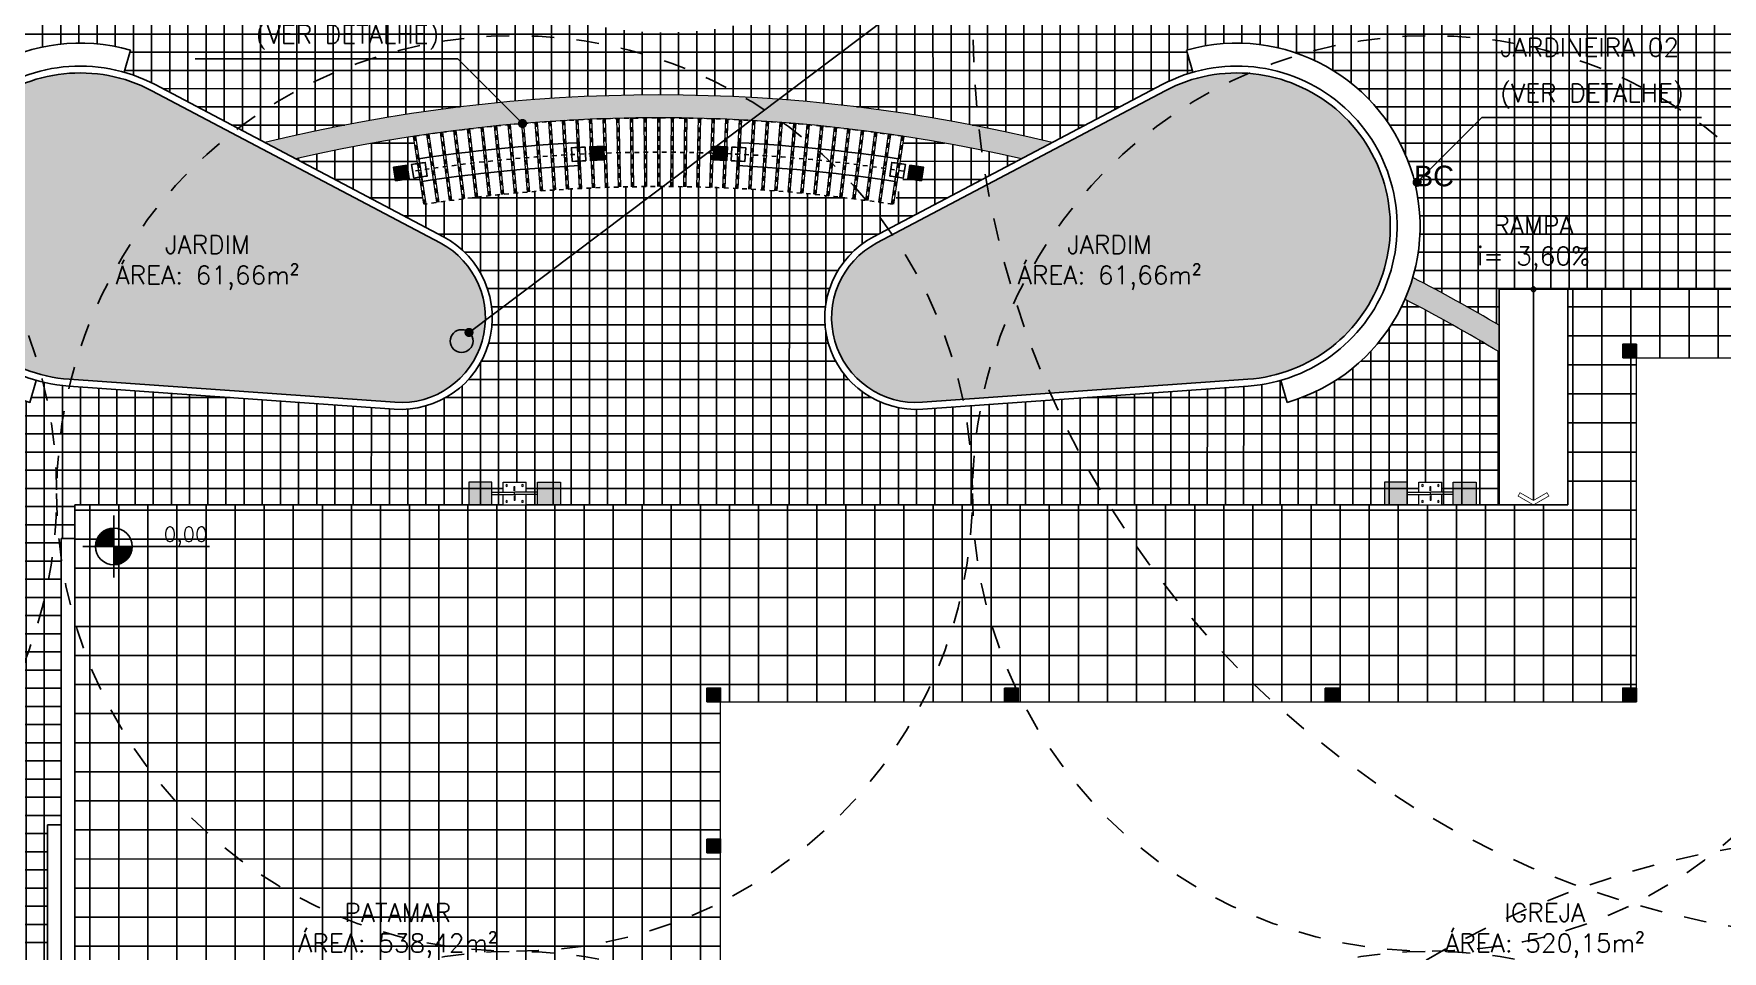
# Model space of a CAD drawing. Extents: x 387222 to 388513, y 9633222 to 9634061.
# Drawn here: x 387971.71 to 388008.59, y 9633443.92 to 9633463.96 of the extents above; entities that cross this region are included whole.
import ezdxf
from ezdxf.enums import TextEntityAlignment as Align

# ---------------------------------------------------------------- set-up
doc = ezdxf.new("R2010")
doc.units = 0
doc.header["$LTSCALE"] = 0.04921259842519685
doc.set_wipeout_variables(frame=1)
doc.linetypes.add('ACAD_PROJEÇÃO', pattern=[0.2, 0.1, -0.1])
doc.linetypes.add('DASHDOT', pattern=[1, 0.5, -0.25, 0, -0.25])
doc.layers.get('Defpoints').update_dxf_attribs({"color": 8})
for name, color, linetype in [('AI-Cotas', 12, 'Continuous'), ('AI-Símbolo', 12, 'Continuous'), ('BANCO', 2, 'Continuous'), ('Camada 1', 7, 'Continuous'), ('DLXLUM03', 2, 'Continuous'), ('EIXO', 253, 'DASHDOT'), ('HACHURA', 253, 'Continuous'), ('MEIO-FIO', 3, 'Continuous'), ('P01', 22, 'Continuous'), ('P04', 41, 'Continuous'), ('P08', 8, 'Continuous'), ('P2', 2, 'Continuous'), ('P6', 4, 'Continuous'), ('Texto', 2, 'Continuous')]:
    doc.layers.add(name, color=color, linetype=linetype)
for name, color, linetype, lineweight in [('ARQ_ALVENARIA', 1, 'Continuous', 0), ('ARQ_PISO', 7, 'Continuous', 13), ('CARAMANCHÃO', 2, 'Continuous', 13), ('PAISAGISMO', 73, 'Continuous', 25), ('POSTE 5m', 6, 'Continuous', 13)]:
    doc.layers.add(name, color=color, linetype=linetype, lineweight=lineweight)
doc.styles.add('COTA_200', font='romans.shx', dxfattribs={"height": 0.4})
doc.styles.add('RS', font='ROMANS.SHX', dxfattribs={"width": 1.1})
doc.styles.add('RS200', font='romans.shx', dxfattribs={"height": 0.4})
doc.styles.add('RUA_200', font='arial.ttf', dxfattribs={"height": 0.45})
doc.dimstyles.new('Cota 200', dxfattribs={"dimscale": 0.2, "dimtxt": 0.4, "dimasz": 1, "dimexe": 1.25, "dimexo": 0.625, "dimgap": 1, "dimtad": 1, "dimzin": 4, "dimdsep": 46, "dimtxsty": 'RS200', "dimblk": 'DOT', "dimcen": 0.1, "dimclrt": 2, "dimadec": 0, "dimazin": 0, "dimtfac": 1, "dimtix": 1, "dimtmove": 0, "dimatfit": 3, "dimldrblk": 'DOT', "dimfxl": 1, "dimarcsym": 0})

# ---------------------------------------------------------------- blocks, each defined once
blk = doc.blocks.new('Car 01')
at = {"layer": 'BANCO'}
for radius, start, end in [(35, 92.87999999979368, 98.59907443741207), (35, 81.40092556258797, 87.12000000020632), (34.5, 92.87999999984801, 98.59848131056421), (34.5, 81.4015186894358, 87.12000000015199)]:
    blk.add_arc((-0.291117513901554, -34.7487805634737), radius, start, end, dxfattribs=at)
at = {"layer": 'CARAMANCHÃO'}
for points in [[(-1.208228006900754, 0.7393799033015966), (-1.170532863703556, -0.7601463794708252)], [(-1.158243797370233, 0.74063640832901), (-1.120548654173035, -0.7588898744434118)], [(-0.9108943836181425, 0.7458176389336586), (-0.8857628183322959, -0.7539718132466078)], [(-0.860901401785668, 0.7466553580015898), (-0.8357698364998214, -0.7531340941786766)], [(-0.6135172623326071, 0.7497642450034618), (-0.6009510387084447, -0.750183118507266)], [(-0.5635190168977715, 0.750183118507266), (-0.5509527932736091, -0.7497642450034618)], [(-0.3161175139248371, 0.7512194365262985), (-0.3161175139248371, -0.7487805634737015)], [(-0.266117513878271, 0.7512194365262985), (-0.266117513878271, -0.7487805634737015)], [(-0.01871601090533659, 0.750183118507266), (-0.03128223452949896, -0.7497642450034618)], [(0.03128223452949896, 0.7497642450034618), (0.01871601090533659, -0.750183118507266)], [(0.2786663739825599, 0.7466553580015898), (0.2535348086967133, -0.7531340941786766)], [(0.3286593558150344, 0.7458176389336586), (0.3035277905291878, -0.7539718132466078)], [(0.5760087695671245, 0.74063640832901), (0.5383136263699271, -0.7588898744434118)], [(0.6259929790976457, 0.7393799033015966), (0.5882978359004483, -0.7601463794708252)], [(-5.354660024575423, 0.38825349137187), (-5.14175316732144, -1.096559854224324)], [(-5.305166246311273, 0.3953503873199224), (-5.09225938905729, -1.089462958276272)], [(-5.060122451221105, 0.4294402115046978), (-4.859662062954158, -1.057104652747512)], [(-5.010570955695584, 0.4361222255975008), (-4.810110567428637, -1.050422638654709)], [(-4.765250172757078, 0.4681580010801554), (-4.577250322385225, -1.020014051347971)], [(-4.715644437645096, 0.4744246639311314), (-4.527644587273244, -1.013747388496995)], [(-4.470063884218689, 0.5044041462242603), (-4.294537766312715, -0.9852906484156847)], [(-4.420407390978653, 0.5102550182491541), (-4.244881273072679, -0.9794397763907909)], [(-4.17458430287661, 0.5381761007010937), (-4.011544236389454, -0.9529368840157986)], [(-4.124880536634009, 0.5436107702553272), (-3.961840470146853, -0.947502214461565)], [(-3.878832166374195, 0.5694714970886707), (-3.728289594117086, -0.9229550287127495)], [(-3.829084615514148, 0.5744895823299885), (-3.678542043257039, -0.9179369434714317)], [(-3.582828231737949, 0.5982881356030703), (-3.44479371921625, -0.8953471872955561)], [(-3.533040387672372, 0.6028892863541842), (-3.395005875150673, -0.8907460365444422)], [(-3.286593273514882, 0.6246239952743053), (-3.161076508520637, -0.8701152950525284)], [(-3.236768630507868, 0.6288078874349594), (-3.111251865513623, -0.8659314028918743)], [(-2.990148082550149, 0.6484772264957428), (-2.877157874230761, -0.8472611233592033)], [(-2.940290137485135, 0.6522435657680035), (-2.827299929165747, -0.8434947840869427)], [(-2.693513464240823, 0.6698461566120386), (-2.593057742691599, -0.8267862796783447)], [(-2.643625716329552, 0.6731946803629398), (-2.543169994780328, -0.8234377559274435)], [(-2.396710237546358, 0.6887292861938477), (-2.308796053112019, -0.8086921963840723)], [(-2.34679618809605, 0.6916597578674555), (-2.258882003661711, -0.8057617247104645)], [(-2.099759233125951, 0.7051252890378237), (-2.024392755876761, -0.792980145663023)], [(-2.049822385248262, 0.7076375037431717), (-1.974455907999072, -0.790467930957675)], [(-1.802681291999761, 0.7190330140292645), (-1.73986781144049, -0.7796512302011251)], [(-1.752725150436163, 0.7211267966777086), (-1.689911669876892, -0.777557447552681)], [(-1.505497264093719, 0.7304514851421118), (-1.455241188639775, -0.7687063869088888)], [(-1.455525334924459, 0.7321266885846853), (-1.405269259470515, -0.7670311834663153)], [(0.8732903071213514, 0.7321266885846853), (0.8230342316674069, -0.7670311834663153)], [(0.9232622362906113, 0.7304514851421118), (0.8730061608366668, -0.7687063869088888)], [(1.170490122633055, 0.7211267966777086), (1.107676642073784, -0.777557447552681)], [(1.220446264196653, 0.7190330140292645), (1.157632783637382, -0.7796512302011251)], [(1.467587357445154, 0.7076375037431717), (1.392220880195964, -0.790467930957675)], [(1.517524205322843, 0.7051252890378237), (1.442157728073653, -0.792980145663023)], [(1.764561160292942, 0.6916597578674555), (1.676646975858603, -0.8057617247104645)], [(1.81447520974325, 0.6887292861938477), (1.726561025308911, -0.8086921963840723)], [(2.061390688526444, 0.6731946803629398), (1.96093496697722, -0.8234377559274435)], [(2.111278436437715, 0.6698461566120386), (2.010822714888491, -0.8267862796783447)], [(2.358055109682027, 0.6522435657680035), (2.245064901362639, -0.8434947840869427)], [(2.407913054747041, 0.6484772264957428), (2.294922846427653, -0.8472611233592033)], [(2.654533602762967, 0.6288078874349594), (2.529016837768722, -0.8659314028918743)], [(2.704358245769981, 0.6246239952743053), (2.578841480775736, -0.8701152950525284)], [(2.950805359869264, 0.6028892863541842), (2.812770847347565, -0.8907460365444422)], [(3.000593203934841, 0.5982881356030703), (2.862558691413142, -0.8953471872955561)], [(3.24684958771104, 0.5744895823299885), (3.096307015453931, -0.9179369434714317)], [(3.296597138571087, 0.5694714970886707), (3.146054566313978, -0.9229550287127495)], [(3.542645508830901, 0.5436107702553272), (3.379605442343745, -0.947502214461565)], [(3.592349275073502, 0.5381761007010937), (3.429309208586346, -0.9529368840157986)], [(3.838172363175545, 0.5102550182491541), (3.66264624526957, -0.9794397763907909)], [(3.887828856415581, 0.5044041462242603), (3.712302738509607, -0.9852906484156847)], [(4.133409409841988, 0.4744246657937765), (3.945409559470136, -1.01374738663435)], [(4.18301514495397, 0.4681580029428005), (3.995015294582117, -1.020014049485326)], [(4.428335927892476, 0.4361222255975008), (4.227875539625529, -1.050422638654709)], [(4.477887423417997, 0.4294402115046978), (4.277427035151049, -1.057104652747512)], [(4.722931218508165, 0.3953503873199224), (4.510024361254182, -1.089462958276272)], [(4.772424996772315, 0.38825349137187), (4.559518139518332, -1.096559854224324)], [(-5.648842221009545, 0.344600735232234), (-5.423503837373573, -1.138376882299781)], [(-5.599409633723553, 0.352112015709281), (-5.374071250087582, -1.130865601822734)], [(5.017174605920445, 0.352112015709281), (4.791836222284473, -1.130865601822734)], [(5.066607193206437, 0.344600735232234), (4.841268809570465, -1.138376882299781)]]:
    blk.add_lwpolyline(points, dxfattribs=at)
at = {"layer": 'EIXO'}
for points in [[(-1.183235902106389, 0.7400081567466259), (-1.1455407589674, -0.7595181278884411)], [(-0.8858978927019052, 0.7462364993989468), (-0.8607663274160586, -0.7535529546439648)], [(-0.5885181396151893, 0.7499736808240414), (-0.5759519159910269, -0.7499736808240414)], [(-0.291117513901554, 0.7512194365262985), (-0.291117513901554, -0.7487805634737015)], [(0.006283111812081188, 0.7499736808240414), (-0.006283111812081188, -0.7499736808240414)], [(0.3036628648987971, 0.7462364993989468), (0.2785312996129505, -0.7535529546439648)], [(0.6010008743032813, 0.7400081567466259), (0.5633057311642915, -0.7595181278884411)], [(-5.329913135443348, 0.3918019384145737), (-5.117006278189365, -1.093011405318975)], [(-5.035346703487448, 0.4327812176197767), (-4.834886315162294, -1.053763644769788)], [(-4.740447305201087, 0.4712913315743208), (-4.552447454829235, -1.01688071899116)], [(-4.445235637598671, 0.5073295831680298), (-4.269709519692697, -0.9823652133345604)], [(-4.14973241975531, 0.5408934354782104), (-3.986692353268154, -0.9502195492386818)], [(-3.853958390944172, 0.5719805397093296), (-3.703415818687063, -0.9204459860920906)], [(-3.557934309705161, 0.6005887109786272), (-3.419899797183461, -0.8930466119199991)], [(-3.261680952040479, 0.6267159413546324), (-3.136164186988026, -0.8680233489722013)], [(-2.965219110017642, 0.6503603961318731), (-2.852228901698254, -0.845377953723073)], [(-2.668569590256084, 0.6715204175561666), (-2.568113868765067, -0.8251120168715715)], [(-2.371753212821204, 0.690194521099329), (-2.283839028386865, -0.8072269596159458)], [(-2.074790809187107, 0.7063813973218203), (-1.999424331937917, -0.7917240392416716)], [(-1.777703221247066, 0.7200799062848091), (-1.714889740629587, -0.7786043398082256)], [(-1.480511299509089, 0.7312890868633986), (-1.430255224055145, -0.767868785187602)], [(0.8982762717059813, 0.7312890868633986), (0.8480201962520368, -0.767868785187602)], [(1.195468193443958, 0.7200799062848091), (1.132654712826479, -0.7786043398082256)], [(1.492555781383999, 0.7063813973218203), (1.417189304134808, -0.7917240392416716)], [(1.789518185018096, 0.690194521099329), (1.701604000583757, -0.8072269596159458)], [(2.086334562452976, 0.6715204175561666), (1.985878840961959, -0.8251120168715715)], [(2.382984082214534, 0.6503603961318731), (2.269993873895146, -0.845377953723073)], [(2.679445924295578, 0.6267159413546324), (2.553929159243125, -0.8680233489722013)], [(2.975699281902052, 0.6005887109786272), (2.837664769380353, -0.8930466119199991)], [(3.271723363141064, 0.5719805397093296), (3.121180790883955, -0.9204459860920906)], [(3.567497391952202, 0.5408934354782104), (3.404457325465046, -0.9502195492386818)], [(3.863000609795563, 0.5073295831680298), (3.687474491889589, -0.9823652133345604)], [(4.158212277397979, 0.4712913334369659), (3.970212427026127, -1.016880717128515)], [(4.45311167568434, 0.4327812176197767), (4.252651287359186, -1.053763644769788)], [(4.74767810764024, 0.3918019384145737), (4.534771250386257, -1.093011405318975)], [(-5.624125927395653, 0.3483563754707575), (-5.398787543701474, -1.134621242061257)], [(5.041890899592545, 0.3483563754707575), (4.816552515898366, -1.134621242061257)]]:
    blk.add_lwpolyline(points, dxfattribs=at)
for radius, start, end in [(35.5, 81.36000000304605, 98.63999999695396), (34.75, 81.13846155099105, 98.86153844900895), (34, 81.36000000304605, 98.63999999695396)]:
    blk.add_arc((-0.291117513901554, -34.7487805634737), radius, start, end, dxfattribs=at)
at = {"layer": 'P6'}
for points in [[(-2.179320110939443, -0.2012378051877022, -0.002167640242769304), (-1.879699024022557, -0.1861645095050335), (-1.894772458763327, 0.1134593691676855, 0.002149007059236407), (-2.194393545971252, 0.09838607534766197)], [(1.297464027360547, -0.1861645113676786, -0.002167640242769304), (1.597085114277434, -0.2012378070503473), (1.612158551230095, 0.09838607162237167, 0.002149007059236407), (1.312537464255001, 0.1134593691676855)], [(-5.637037243577652, -0.5651710126549006, -0.002167640242769304), (-5.340441720210947, -0.5201033353805542), (-5.385509815707337, -0.2235050480812788, 0.002149007059236407), (-5.682105339481495, -0.26857272349298)], [(4.758206723199692, -0.5201033409684896, -0.002167640242769304), (5.054802246566396, -0.565171018242836), (5.09987034421647, -0.2685727309435606, 0.002149007059236407), (4.80327482096618, -0.2235050518065691)]]:
    blk.add_lwpolyline(points, format="xyb", close=True, dxfattribs=at)
blk = doc.blocks.new('_Dot')
at = {"color": 0, "linetype": 'ByBlock', "lineweight": -2}
blk.add_line((-0.5, 0), (-1, 0), dxfattribs=at)
at = {"color": 0, "linetype": 'ByBlock', "const_width": 0.5}
blk.add_lwpolyline([(-0.25, 0, 1), (0.25, 0, 1)], format="xyb", close=True, dxfattribs=at)
blk = doc.blocks.new('POSTE 5m')
h = blk.add_hatch(color=256)
h.dxf.hatch_style = 1
h.paths.add_polyline_path([(-0.2499999999940314, 1.000000000000909), (0.2500000000059686, 1.000000000000909), (0.2500000000059686, 0.5000000000009095), (-0.2499999999940314, 0.5000000000009095)])
h = blk.add_hatch(color=256)
h.dxf.hatch_style = 1
h.paths.add_polyline_path([(-0.2499999999940314, -1), (0.2500000000059686, -1), (0.2500000000059686, -0.5), (-0.2499999999940314, -0.5)])
for points in [[(-0.2499999999940314, 1.000000000000909), (0.2500000000059686, 1.000000000000909), (0.2500000000059686, 0.5000000000009095), (-0.2499999999940314, 0.5000000000009095)], [(-0.2499999999940314, -1), (0.2500000000059686, -1), (0.2500000000059686, -0.5), (-0.2499999999940314, -0.5)]]:
    blk.add_lwpolyline(points, close=True)
for points in [[(-0.02494806883356659, 1.000000000001052), (0.02494806884550371, 1.000000000000767)], [(-0.02494806883356659, -1.000000000000142), (0.02494806884550371, -0.9999999999998579)]]:
    blk.add_lwpolyline(points)
blk.add_wipeout([(-0.2500000000015348, 0.24999999999851602), (0.24999999999846523, 0.2500000000014778), (0.2500000000014271, -0.24999999999852213), (-0.24999999999857292, -0.250000000001484)])
blk.add_wipeout([(-0.024948068838058113, 0.24999999999968284), (-0.2500000000015916, 0.24999999999851602), (-0.24999999999862976, -0.250000000001484), (-0.02494806883805123, -0.25000000000014666), (-0.024948068839482918, -0.008316022882498709), (-0.1538388126940095, -0.008316022883268782), (-0.15383881269410798, 0.008316022880530613), (-0.024948068839467707, 0.00831602288087436)])
for p, q in [((-0.03863345511689431, 0.2499999999997726), (-0.2500000000015348, 0.2499999999985221)), ((-0.03863345511416583, -0.2500000000002274), (-0.2499999999985789, -0.2500000000014779))]:
    blk.add_line(p, q)
blk.add_lwpolyline([(-0.2500000000015348, 0.2499999999985221), (-0.2499999999985789, -0.2500000000014779)])
blk.add_wipeout([(0.024948068841008864, 0.250000000000132), (0.249999999998461, 0.25000000000146927), (0.25000000000142286, -0.2499999999985307), (0.02494806884101486, -0.24999999999986802), (0.024948068839583226, -0.008316022882224832), (0.15383881269416666, -0.008316022881454754), (0.15383881269406807, 0.00831602288234464), (0.024948068839598325, 0.008316022882000892)])
for p, q in [((-0.0249480688365793, 0.5000000000009095), (-0.02494806883953515, 1.023181539494544e-12)), ((0.02494806884254785, 0.5000000000009095), (0.02494806883953515, 7.389644451905042e-13)), ((-0.05982397687546381, 0.00831602288110389), (-0.1538388126940617, 0.008316022880535456)), ((-0.1538388126940617, 0.008316022880535456), (-0.1538388126939481, -0.00831602288326394)), ((0.02494806883953515, 1.70530256582424e-13), (-0.02494806883953515, -1.70530256582424e-13)), ((0.02494806884254785, -0.5), (0.02494806883953515, 1.70530256582424e-13)), ((0.2499999999984652, 0.2500000000014779), (0.03863345511405214, 0.2500000000002274)), ((0.05982397687523644, 0.008316022881786012), (0.1538388126940617, 0.008316022882354446)), ((0.1538388126941754, -0.008316022881444951), (0.1538388126940617, 0.008316022882354446)), ((-0.05982397687535013, -0.008316022882695506), (-0.1538388126939481, -0.00831602288326394)), ((-0.0249480688365793, -0.5), (-0.02494806883953515, -1.13686837721616e-13)), ((0.024948068839592, -0.008316022882212337), (0.1538388126941754, -0.008316022881444951)), ((0.2500000000014211, -0.2499999999985221), (0.038633455117008, -0.2499999999997726))]:
    blk.add_line(p, q)
blk.add_lwpolyline([(0.2499999999984652, 0.2500000000014779), (0.2500000000014211, -0.2499999999985221)])
for centre in [(-0.1729204630095751, 0.1729204621359486), (0.1729204614585456, 0.1729204621379949), (-0.1729204630075287, -0.1729204622353109), (0.1729204614605919, -0.1729204622332645)]:
    blk.add_circle(centre, 0.0198876919474139)
at = {"layer": 'Defpoints', "linetype": 'ACAD_PROJEÇÃO', "ltscale": 100}
blk.add_circle((0, 0), 10, dxfattribs=at)
blk = doc.blocks.new('POSTE 10m')
at = {"layer": 'Defpoints', "linetype": 'ACAD_PROJEÇÃO', "ltscale": 100}
blk.add_circle((0, 0), 20, dxfattribs=at)
blk = doc.blocks.new('*X430')
at = {"color": 0}
for p, q in [((-0.1092439952078573, -0.1470766164589037), (-0.1092439952078573, 0.1529233835411077)), ((-0.0827274909133658, -0.1470766164589037), (-0.08272749091336579, 0.1529233835411077)), ((-0.03424399520785444, -0.1470766164589037), (-0.03424399520785442, 0.1529233835411077)), ((-0.007727490913362957, -0.1470766164589037), (-0.007727490913362938, 0.1529233835411077)), ((0.0407560047921484, -0.1470766164589037), (0.04075600479214842, 0.1529233835411077)), ((0.06727250908663988, -0.1470766164589037), (0.0672725090866399, 0.1529233835411077)), ((0.1157560047921512, -0.1470766164589037), (0.1157560047921513, 0.1529233835411077)), ((0.1422725090866427, -0.1470766164589037), (0.1422725090866427, 0.1529233835411077))]:
    blk.add_line(p, q, dxfattribs=at)
blk = doc.blocks.new('Lum. Piso')
at = {"layer": 'HACHURA'}
h = blk.add_hatch(color=8, dxfattribs=at)
h.dxf.hatch_style = 1
h.paths.add_polyline_path([(0, -0.2999999523162842), (0.6000000014901161, -0.2999999523162842), (0.6000000014901161, 0.2999999523162842), (0, 0.2999999523162842)])
at = {"layer": 'DLXLUM03'}
for points in [[(0, -0.2999999523162842), (0.6000000014901161, -0.2999999523162842), (0.6000000014901161, 0.2999999523162842), (0, 0.2999999523162842)], [(0.07500000298023224, -0.2250000238418579), (0.5250000059604645, -0.2250000238418579), (0.5250000059604645, 0.2249999046325684), (0.07500000298023224, 0.2249999046325684)]]:
    blk.add_lwpolyline(points, close=True, dxfattribs=at)
at = {"layer": 'DLXLUM03', "xscale": 1.499999999999803, "yscale": 1.499999999999803, "zscale": 1.499999999999803}
blk.add_blockref('*X430', (0.2851501107215881, -0.004385232925415039), dxfattribs=at)
blk = doc.blocks.new('niv-plan')
at = {"color": 0}
for p, q in [((0, -0.1700000000000053), (0, 0.1699999999999946)), ((-0.1699999999999875, 0), (0.5221995586714029, 0))]:
    blk.add_line(p, q, dxfattribs=at)
at = {"color": 250, "const_width": 0.1}
for points in [[(0, 0.0500000000000007, 0.4142135623730951), (-0.0499999999999972, 0, 1)], [(0, -0.0500000000000007, 0.4142135623730951), (0.0499999999999972, 0, 1)]]:
    blk.add_lwpolyline(points, format="xyb", dxfattribs=at)
at = {"color": 0}
blk.add_circle((0, 0), 0.1, dxfattribs=at)
at = {"color": 2, "style": 'RS'}
blk.add_attdef('RN0,00', text='', height=0.08, dxfattribs=at).set_placement((0.5123473574290074, 0.0263893295508986), align=Align.RIGHT)

msp = doc.modelspace()

# ---------------------------------------------------------------- hatches: boundary and pattern name
at = {"layer": 'Camada 1'}
h = msp.add_hatch(dxfattribs=at)
h.set_pattern_fill('ANSI37', color=256, scale=0.2, angle=45)
h.set_pattern_definition([(90, (0, 0), (-0.635, 1.110223024625157e-16), []), (180, (0, 0), (-1.110223024625157e-16, -0.635), [])])
h.paths.add_polyline_path([(387972.6128326783, 9633435.070389614), (388005.2128326783, 9633435.070389614), (388005.2128326783, 9633430.360389614), (388016.2128326783, 9633430.360389614), (388016.2128326783, 9633435.370389614), (388024.2128326783, 9633435.370389614), (388024.2128326783, 9633453.370389614), (388016.2128326783, 9633453.370389614), (388016.2128326783, 9633458.380389614), (388005.2128326783, 9633458.380389614), (388005.2128326783, 9633453.670389613), (387972.6128326783, 9633453.670389613)])
h.paths.add_polyline_path([(387986.7128326783, 9633449.370389614), (388006.7128326783, 9633449.370389614), (388006.7128326783, 9633456.880389614), (388014.7128326783, 9633456.880389614), (388014.7128326783, 9633451.870389614), (388022.7128326783, 9633451.870389614), (388022.7128326783, 9633436.870389614), (388014.7128326783, 9633436.870389614), (388014.7128326783, 9633431.860389614), (388006.7128326783, 9633431.860389614), (388006.7128326783, 9633439.370389614), (387986.7128326783, 9633439.370389614)], flags=16)
at = {"layer": 'P01'}
h = msp.add_hatch(color=256, dxfattribs=at)
h.dxf.hatch_style = 1
h.paths.add_polyline_path([(387976.7596084804, 9633461.584685402), (387977.4309258272, 9633461.230203204, -0.1130496624785171), (387993.2814051873, 9633461.23017643), (387993.9527199898, 9633461.584657285, 0.1211490013326446)])
h = msp.add_hatch(color=256, dxfattribs=at)
h.dxf.hatch_style = 1
h.paths.add_polyline_path([(388001.8265001526, 9633458.637479596, -0.03154515990065436), (388001.655205679, 9633458.163246712, -0.01660991179372895), (388003.7128326783, 9633457.011668637), (388003.7128326783, 9633457.59435508, 0.01497239383203922)])
at = {"layer": 'P04'}
h = msp.add_hatch(dxfattribs=at)
h.set_pattern_fill('NET', color=256, scale=0.125, angle=90)
h.set_pattern_definition([(90, (-300, 0), (-0.396875, 2.430158492058029e-17), []), (180, (-300, 0), (-4.860316984116058e-17, -0.396875), [])])
h.paths.add_polyline_path([(387972.0128326783, 9633446.679823576), (387972.3128326783, 9633446.679823576), (387972.3128326783, 9633452.934540559), (387972.6128326783, 9633452.934540559), (387972.6128326783, 9633453.670389613), (388003.7128326783, 9633453.670389613), (388003.7128326783, 9633457.011668637, 0.01660991179531186), (388001.655205679, 9633458.163246712, -0.2243512952957448), (387999.0851864197, 9633455.910471335), (387998.9478258566, 9633456.391233308, -0.05192841478117414), (387998.2337985893, 9633456.26532875), (387991.1277285833, 9633455.76157377, -0.8113683671036463), (387990.0524224064, 9633459.52514539), (387993.2814051873, 9633461.23017643, 0.01841261122707049), (387990.713912448, 9633461.719495563), (387990.6236443121, 9633461.12543066, -0.0008954191292803738), (387990.7471787171, 9633461.106342617), (387990.7021106195, 9633460.80974433), (387990.4885758017, 9633460.23652938, 0.07591118160761585), (387980.2238059163, 9633460.23652938), (387980.1338050943, 9633460.828835059, 0.0009031827085308537), (387980.0102711293, 9633460.809744336), (387979.9652030334, 9633461.106342625, -0.0008954188909110727), (387980.0887374057, 9633461.12543066), (387979.9984654699, 9633461.71952057, 0.01841293369356769), (387977.4309258272, 9633461.230203204), (387980.6599593117, 9633459.52514539, -0.811368367078276), (387979.5846531348, 9633455.76157377), (387972.4785831293, 9633456.26532875, -0.05192841482694203), (387971.7645558614, 9633456.391233308), (387971.6271952983, 9633455.910471335, -0.2237722676681585), (387969.0606902564, 9633458.155149281, 0.07727823364114926), (387960.2538163341, 9633451.71842622, -0.5354082035279647), (387944.7493379978, 9633454.824948369), (387944.1042327444, 9633428.065065, 0.4254350763968792), (387947.8551693973, 9633424.276259935), (387962.105013551, 9633424.476591421), (387964.9337728602, 9633427.355493734, -0.4044319686649162), (387971.7128326783, 9633439.174489118), (387971.7128326783, 9633440.425106594), (387972.0128326783, 9633440.425106594)])
h.paths.add_polyline_path([(387965.4683841327, 9633438.343416668, -1), (387962.4683841331, 9633438.343416668, -1)], flags=16)
h.paths.add_polyline_path([(387957.986463774, 9633446.164812414, -1), (387960.9864637736, 9633446.164812414, -1)], flags=16)
h.paths.add_polyline_path([(387960.9695814838, 9633440.960295578, -1), (387957.9695814842, 9633440.960295578, -1)], flags=16)
h.paths.add_polyline_path([(387961.9348307991, 9633435.60843014, 0.009178395280010692), (387961.7285880107, 9633435.145707462, 0.1551119491722647), (387960.9508192402, 9633426.820945427, -0.05593851640861195), (387957.3185275372, 9633427.909692155), (387957.2784997309, 9633427.818048561, -0.00219301410407939), (387957.1407763203, 9633427.877485042), (387957.1007500627, 9633427.785844993, -0.1890008172516899), (387948.2231779042, 9633436.66341715), (387948.314817953, 9633436.703443406, -0.002193014098723984), (387948.2553814729, 9633436.841166817), (387948.3470250705, 9633436.881194623, -0.1688209604756983), (387947.5831381734, 9633448.016735226, 0.1804623339785791), (387955.8622669441, 9633446.663520046, 0.01268356774380007), (387956.4562514317, 9633446.796615282, 0.4602604180185438)], flags=16)
at = {"layer": 'P08'}
h = msp.add_hatch(dxfattribs=at)
h.set_pattern_fill('NET', color=256, scale=0.125, angle=89.99999999999999)
h.set_pattern_definition([(90, (0, 0), (-0.396875, 1.124255375002021e-16), []), (180, (0, 0), (-1.367271224207824e-16, -0.396875), [])])
edge = h.paths.add_edge_path()
edge.add_line((388003.7128326783, 9633458.380389612), (388005.2128326783, 9633458.380389614))
edge.add_line((388005.2128326783, 9633458.380389614), (388016.2128326783, 9633458.380389614))
edge.add_line((388016.2128326783, 9633458.380389614), (388016.2128326783, 9633453.370389614))
edge.add_line((388016.2128326783, 9633453.370389614), (388019.1498091016, 9633453.370389614))
edge.add_arc((388026.2574345442, 9633458.891409501), 9.000000001507727, 130.6593558087797, 217.8391379146387, ccw=False)
edge.add_line((388020.3933905986, 9633465.718780052), (388006.5282444383, 9633466.020106826))
edge.add_line((388006.5282444383, 9633466.020106826), (387991.0795563849, 9633466.359682031))
edge.add_arc((387985.5001515122, 9633471.73870845), 7.750076383231539, 221.3264245323641, 316.0475550864084, ccw=False)
edge.add_line((387979.6801567548, 9633466.620960413), (387948.733156198, 9633467.230483871))
edge.add_arc((387948.6602961617, 9633463.53120132), 3.699999997079937, 88.8716642097334, 178.6190280061692)
edge.add_line((387944.9613708347, 9633463.620371966), (387944.7856695231, 9633456.332031706))
edge.add_arc((387953.5363019092, 9633458.43594064), 8.999999997751, 193.5189916479069, 270.000000009264)
edge.add_line((387953.5363019107, 9633449.435940642), (387953.5363019107, 9633449.935940638))
edge.add_line((387953.5363019107, 9633449.935940638), (387953.5363019107, 9633451.935940638))
edge.add_line((387953.5363019107, 9633451.935940638), (387953.5363019107, 9633452.435940638))
edge.add_arc((387953.5363019127, 9633458.435940642), 6.00000000372529, 225.0000000149355, 269.9999999811014, ccw=False)
edge.add_arc((387953.5363019104, 9633458.435940638), 5.999999999512249, 45.00000000157212, 225.0000000051095, ccw=False)
edge.add_arc((387953.5363019066, 9633458.435940638), 6.000000002722654, -2.1575557695746284, 44.99999997445241, ccw=False)
edge.add_line((387959.5320483869, 9633458.21005532), (387960.0323757884, 9633458.21005532))
edge.add_line((387960.0323757884, 9633458.21005532), (387962.0332999586, 9633458.210055321))
edge.add_line((387962.0332999586, 9633458.210055321), (387962.5334667878, 9633458.210055321))
edge.add_arc((387953.5363019001, 9633458.435940644), 9.000000010933569, 315.0011356638742, 358.56181835819416, ccw=False)
edge.add_arc((387985.356107097, 9633426.61613544), 36.00000005641408, 117.2218160028252, 134.9997160770224, ccw=False)
edge.add_arc((387972.7261390852, 9633459.75655019), 3.999999998069878, 74.05548728150319, 196.375026926574, ccw=False)
edge.add_line((387973.8249643104, 9633463.602662915), (387973.6876037482, 9633463.121900946))
edge.add_arc((387972.7260797539, 9633459.756566994), 3.500000142874911, 62.164168358310405, 74.05460397329472, ccw=False)
edge.add_line((387974.3603689403, 9633462.851579087), (387976.7596084804, 9633461.584685402))
edge.add_arc((387985.3561070659, 9633426.626135513), 35.99999997582236, 76.18458038239328, 103.81523222116328, ccw=False)
edge.add_line((387993.9527199898, 9633461.584657285), (387996.3520127777, 9633462.851579087))
edge.add_arc((387997.9863019626, 9633459.756566998), 3.500000138904311, 105.94539602055369, 117.83583164909999, ccw=False)
edge.add_line((387997.0247779697, 9633463.121900946), (387996.8874174076, 9633463.602662915))
edge.add_arc((387997.986227977, 9633459.756545998), 4.000000001043559, -16.24627519503929, 105.94429437406691, ccw=False)
edge.add_arc((387985.3561067496, 9633426.626135007), 36.0000005730969, 59.34222850307418, 62.773391977892686, ccw=False)
edge.add_line((388003.7128326783, 9633457.594355078), (388003.7128326783, 9633458.380389612))
at = {"layer": 'PAISAGISMO', "ltscale": 0.5}
h = msp.add_hatch(color=256, dxfattribs=at)
h.dxf.hatch_style = 1
edge = h.paths.add_edge_path()
edge.add_line((387979.5952069364, 9633455.911202032), (387972.4891901268, 9633456.414953252))
edge.add_arc((387972.7260798063, 9633459.756567126), 3.350000000312474, 62.16416810684029, 265.94504003781674, ccw=False)
edge.add_line((387974.2903279772, 9633462.718935717), (387980.5899183477, 9633459.39250202))
edge.add_arc((387979.7260536051, 9633457.756574608), 1.850005618031293, -94.05578577161458, 62.163342348910305, ccw=False)
h = msp.add_hatch(color=256, dxfattribs=at)
h.dxf.hatch_style = 1
edge = h.paths.add_edge_path()
edge.add_line((387991.1171747816, 9633455.911202032), (387998.2231915912, 9633456.414953252))
edge.add_arc((387997.9863019116, 9633459.756567126), 3.350000000312474, 274.0549599621832, 477.8358318931597)
edge.add_line((387996.4220537408, 9633462.718935717), (387990.1224633703, 9633459.39250202))
edge.add_arc((387990.9863281128, 9633457.756574608), 1.850005618031293, 117.8366576510897, 274.0557857716146)

# ---------------------------------------------------------------- linework, layer by layer
at = {"layer": 'AI-Cotas'}
for points in [[(387980.9714138604, 9633463.415844848), (387982.3856274228, 9633462.001631286)], [(388003.3355180901, 9633462.132304635), (388001.9213045277, 9633460.718091073)]]:
    msp.add_lwpolyline(points, dxfattribs=at)
at = {"layer": 'ARQ_ALVENARIA'}
msp.add_lwpolyline([(388006.7128326783, 9633431.860389614), (388006.7128326783, 9633439.370389614), (387986.7128326783, 9633439.370389614), (387986.7128326783, 9633449.370389614), (388006.7128326783, 9633449.370389614), (388006.7128326783, 9633456.880389614), (388014.7128326783, 9633456.880389614), (388014.7128326783, 9633451.870389614), (388022.7128326783, 9633451.870389614), (388022.7128326783, 9633436.870389614), (388014.7128326783, 9633436.870389614), (388014.7128326783, 9633431.860389614)], close=True, dxfattribs=at)
at = {"layer": 'ARQ_PISO'}
for points in [[(387993.9527199896, 9633461.584657285, 0.1211490013378868), (387976.7596084794, 9633461.584685402)], [(387993.2814051876, 9633461.23017643, 0.1130496624757512), (387977.4309258278, 9633461.230203204)], [(388003.7128326782, 9633457.59435508, 0.01497239382615824), (388001.8265001532, 9633458.637479596)], [(388003.7128326781, 9633457.011668637, 0.01660991178263645), (388001.6552056801, 9633458.163246712)]]:
    msp.add_lwpolyline(points, format="xyb", dxfattribs=at)
at = {"layer": 'BANCO'}
for points in [[(387973.6876037483, 9633463.121900946), (387973.8249643104, 9633463.602662915, 0.9999845865907266), (387971.6271952983, 9633455.910471335), (387971.7645558614, 9633456.391233308)], [(387996.8874174076, 9633463.602662915, -0.9999807767049875), (387999.0851864197, 9633455.910471335)], [(387983.6027091579, 9633461.481160013), (387983.5976397228, 9633461.581928266, 0.02495935079372843), (387980.1230128781, 9633461.232692664), (387980.1381699964, 9633461.13294194)], [(387987.1096725601, 9633461.481160013), (387987.1147419952, 9633461.581928266, -0.02495935079372837), (387990.589010592, 9633461.232746836), (387990.5739257649, 9633461.13298518)], [(387983.6177824534, 9633461.181538926), (387983.6227618819, 9633461.082559789, 0.02495676117749358), (387980.1981256936, 9633460.738366663), (387980.1832376859, 9633460.83634634)], [(387990.5290730242, 9633460.836357076), (387990.5142560244, 9633460.738366663, 0.02495676117749369), (387987.0896198361, 9633461.082559789), (387987.0945992645, 9633461.181538925)]]:
    msp.add_lwpolyline(points, format="xyb", dxfattribs=at)
for points in [[(387997.0247779696, 9633463.121900946), (387996.8874174076, 9633463.602662915)], [(387999.0851864197, 9633455.910471335), (387998.9478258566, 9633456.391233308)]]:
    msp.add_lwpolyline(points, dxfattribs=at)
for points in [[(387983.467988262, 9633461.173677543, -0.002167640242769304), (387983.7676093489, 9633461.188750839), (387983.7525359141, 9633461.488374718, 0.002149007059236407), (387983.4529148269, 9633461.473301424)], [(387986.9447724003, 9633461.188750837, -0.002167640242769304), (387987.2443934872, 9633461.173677541), (387987.2594669241, 9633461.47330142, 0.002149007059236407), (387986.9598458371, 9633461.488374718)], [(387980.0102711293, 9633460.809744336, -0.002167640242769304), (387980.3068666527, 9633460.854812013), (387980.2617985572, 9633461.1514103, 0.002149007059236407), (387979.9652030334, 9633461.106342625)], [(387990.4055150961, 9633460.854812007, -0.002167640242769304), (387990.7021106195, 9633460.80974433), (387990.7471787171, 9633461.106342617, 0.002149007059236407), (387990.4505831939, 9633461.151410297)]]:
    msp.add_lwpolyline(points, format="xyb", close=True, dxfattribs=at)
at = {"layer": 'MEIO-FIO'}
for points in [[(387979.5846531273, 9633455.76157376), (387972.4785831262, 9633456.26532875, -1.232485810476043), (387974.36036894, 9633462.851579087), (387980.6599593104, 9633459.52514539, -0.8113683683583507), (387979.58465313, 9633455.76157377)], [(387991.1277285907, 9633455.76157376), (387998.2337985918, 9633456.26532875, 1.232485810476043), (387996.352012778, 9633462.851579087), (387990.0524224075, 9633459.52514539, 0.8113683683583507), (387991.127728588, 9633455.76157377)]]:
    msp.add_lwpolyline(points, format="xyb", dxfattribs=at)
for points in [[(387979.5952069364, 9633455.911202032), (387972.4891901268, 9633456.414953252, -1.232485811116807), (387974.2903279772, 9633462.718935717), (387980.5899183477, 9633459.39250202, -0.8113683676301592)], [(387991.1171747816, 9633455.911202032), (387998.2231915912, 9633456.414953252, 1.232485811116807), (387996.4220537408, 9633462.718935717), (387990.1224633703, 9633459.39250202, 0.8113683676301592)]]:
    msp.add_lwpolyline(points, format="xyb", close=True, dxfattribs=at)
at = {"layer": 'P2'}
for points in [[(388005.2128326783, 9633458.380389614), (388003.7128326783, 9633458.380389614), (388003.7128326783, 9633453.670389613)], [(388004.4628326783, 9633453.76738446), (388004.4628326783, 9633458.380389614)], [(388005.2128326783, 9633453.670389613), (388005.2128326783, 9633458.380389614), (388016.2128326783, 9633458.380389614), (388016.2128326783, 9633453.370389614), (388024.2128326783, 9633453.370389614), (388024.2128326783, 9633435.370389614), (388016.2128326783, 9633435.370389614), (388016.2128326783, 9633430.360389614), (388005.2128326783, 9633430.360389614), (388005.2128326783, 9633435.070389614)], [(388005.2128326783, 9633453.670389613), (387972.6128326783, 9633453.670389613)], [(387972.6128326783, 9633453.670389613), (387972.6128326783, 9633435.070389614)], [(388003.7128326783, 9633453.670389613), (388005.2128326783, 9633453.670389613)], [(387972.3128326783, 9633452.934540559), (387972.3128326783, 9633434.770389613)], [(387972.0128326783, 9633446.679823576), (387972.0128326783, 9633434.470389612)]]:
    msp.add_lwpolyline(points, dxfattribs=at)
at = {"layer": 'P2', "const_width": 0.0167999999999984}
msp.add_lwpolyline([(388004.7988338212, 9633453.864379965), (388004.7568338218, 9633453.937126098), (388004.4628326783, 9633453.76738446), (388004.1688315349, 9633453.937126098), (388004.1268315355, 9633453.864379965), (388004.4628326783, 9633453.670389613)], close=True, dxfattribs=at)
at = {"layer": 'P2'}
msp.add_circle((388004.4628326783, 9633458.380389614), 0.05, dxfattribs=at)
at = {"layer": 'Texto'}
for points in [[(387972.3128326783, 9633452.934540559), (387972.6128326783, 9633452.934540559)], [(387972.0128326783, 9633446.679823576), (387972.3128326783, 9633446.679823576)]]:
    msp.add_lwpolyline(points, dxfattribs=at)

# ---------------------------------------------------------------- block references
at = {"layer": 'Camada 1'}
msp.add_blockref('Car 01', (387985.6473083729, 9633461.374915348), dxfattribs=at)

# ---------------------------------------------------------------- texts
at = {"layer": 'AI-Cotas', "color": 2, "char_height": 0.4, "style": 'RS200'}
for s, insert, attachment_point in [('\\pxsm1.5;CARAMANCHÃO 03\\P(VER DETALHE)', (387980.5714138604, 9633463.615844848), 9), ('\\pxsm1.5;JARDINEIRA 02\\P(VER DETALHE)', (388003.7355180901, 9633462.332304634), 7)]:
    msp.add_mtext(s, dxfattribs=dict(at, insert=insert, attachment_point=attachment_point))
at = {"layer": 'Texto', "char_height": 0.4, "attachment_point": 5, "style": 'COTA_200'}
for s, insert in [('RAMPA\\Pi= 3,60%', (388004.4628326783, 9633459.380389614)), ('JARDIM\\PÁREA: 61,66m² ', (387975.5049368491, 9633458.962607969)), ('JARDIM\\PÁREA: 61,66m² ', (387995.2074448689, 9633458.962607969)), ('PATAMAR\\PÁREA: 538,42m² ', (387979.6628326783, 9633444.370389614)), ('IGREJA\\PÁREA: 520,15m² ', (388004.7128326783, 9633444.370389614))]:
    msp.add_mtext_dynamic_manual_height_columns(s, width=5.8627702961262, gutter_width=2.5, heights=[0], dxfattribs=dict(at, insert=insert))

# ---------------------------------------------------------------- leaders
at = {"layer": 'AI-Cotas', "annotation_type": 0, "has_hookline": 1}
for points, hookline_direction, text_width in [([(387982.3856274228, 9633462.001631286), (387980.9714138604, 9633463.415844848), (387980.7714138604, 9633463.415844848)], 1, 5.333333333333334), ([(388001.9213045277, 9633460.718091073), (388003.3355180901, 9633462.132304635), (388003.5355180901, 9633462.132304635)], 0, 4.399999999999999)]:
    msp.add_leader(points, dimstyle='Cota 200', dxfattribs=dict(at, hookline_direction=hookline_direction, text_width=text_width))

# ---------------------------------------------------------------- next in the draw order: block references
at = {"layer": 'POSTE 5m', "xscale": -1, "rotation": 90}
msp.add_blockref('POSTE 5m', (388002.2128326783, 9633453.920389613), dxfattribs=at)

# ---------------------------------------------------------------- next in the draw order: block references
at = {"layer": 'DLXLUM03', "xscale": 0.500004739048179, "yscale": 0.500004739048179, "zscale": 0.500004739048179}
for p in [(388006.4128298341, 9633457.030391011), (388006.4128298341, 9633449.520391012)]:
    msp.add_blockref('Lum. Piso', p, dxfattribs=at)
at = {"layer": 'DLXLUM03', "xscale": -0.500004739048179, "yscale": 0.500004739048179, "zscale": 0.500004739048179, "rotation": 180}
for p in [(387992.9128298341, 9633449.520391012), (387999.9128298341, 9633449.520391012)]:
    msp.add_blockref('Lum. Piso', p, dxfattribs=at)
at = {"layer": 'POSTE 5m', "xscale": -1, "rotation": 90}
msp.add_blockref('POSTE 5m', (387982.2128326783, 9633453.920389613), dxfattribs=at)

# ---------------------------------------------------------------- next in the draw order: texts
at = {"layer": 'BANCO', "style": 'RUA_200'}
msp.add_text('BC', height=0.45, dxfattribs=at).set_placement((388001.8529576233, 9633460.855430508), align=Align.MIDDLE_LEFT)

# ---------------------------------------------------------------- next in the draw order: hatches: boundary and pattern name
at = {"layer": 'P6'}
h = msp.add_hatch(color=256, dxfattribs=at)
h.dxf.hatch_style = 1
edge = h.paths.add_edge_path()
edge.add_arc((387981.0548709841, 9633457.248313341), 0.25, 0, 360)

# ---------------------------------------------------------------- next in the draw order: linework, layer by layer
msp.add_circle((387981.0548709841, 9633457.248313341), 0.25, dxfattribs=at)

# ---------------------------------------------------------------- next in the draw order: block references
msp.add_blockref('POSTE 10m', (388012.2211487012, 9633464.165039277))
at = {"layer": 'AI-Símbolo', "xscale": 4, "yscale": 4, "zscale": 4}
msp.add_blockref('niv-plan', (387973.4610206204, 9633452.76243206), dxfattribs=at).add_auto_attribs({'RN0,00': '0,00'})
at = {"layer": 'DLXLUM03', "yscale": 0.500004739048179, "zscale": 0.500004739048179}
for p, xscale, rotation in [((387984.1595908851, 9633461.358231345), -0.500004739048179, 2.880000217416087), ((387986.5527908236, 9633461.358231345), 0.500004739048179, 357.1199997825838), ((387979.8888082115, 9633460.943445979), -0.500004739048179, 8.640000178001621), ((387990.8235734972, 9633460.943445979), 0.500004739048179, 351.3599998219984), ((387986.412829834, 9633446.220388217), -0.500004739048179, 180)]:
    msp.add_blockref('Lum. Piso', p, dxfattribs=dict(at, xscale=xscale, rotation=rotation))
at = {"layer": 'DLXLUM03', "xscale": 0.500004739048179, "yscale": 0.500004739048179, "zscale": 0.500004739048179}
msp.add_blockref('Lum. Piso', (387986.4128298341, 9633449.520391012), dxfattribs=at)
at = {"layer": 'POSTE 5m', "xscale": -1, "rotation": 90}
msp.add_blockref('POSTE 5m', (388002.2128326783, 9633433.920389611), dxfattribs=at)

# ---------------------------------------------------------------- next in the draw order: leaders
at = {"layer": 'AI-Cotas', "annotation_type": 0, "has_hookline": 1, "hookline_direction": 0, "text_width": 8.038095238095238}
msp.add_leader([(387981.2175535781, 9633457.438140562), (387994.9147675582, 9633467.75920448), (387995.1147675582, 9633467.75920448)], dimstyle='Cota 200', dxfattribs=at)

# ---------------------------------------------------------------- next in the draw order: block references
at = {"layer": 'POSTE 5m', "xscale": -1, "rotation": 90}
msp.add_blockref('POSTE 5m', (387982.2128326783, 9633433.920389611), dxfattribs=at)

# ---------------------------------------------------------------- next in the draw order: block references
msp.add_blockref('POSTE 10m', (388012.2211487012, 9633426.465039277))
msp.add_blockref('POSTE 5m', (387962.2128326783, 9633453.920389613), dxfattribs=at)

# ---------------------------------------------------------------- next in the draw order: block references
msp.add_blockref('POSTE 5m', (387962.2128326783, 9633433.920389611), dxfattribs=at)

doc.saveas('drawing.dxf')
